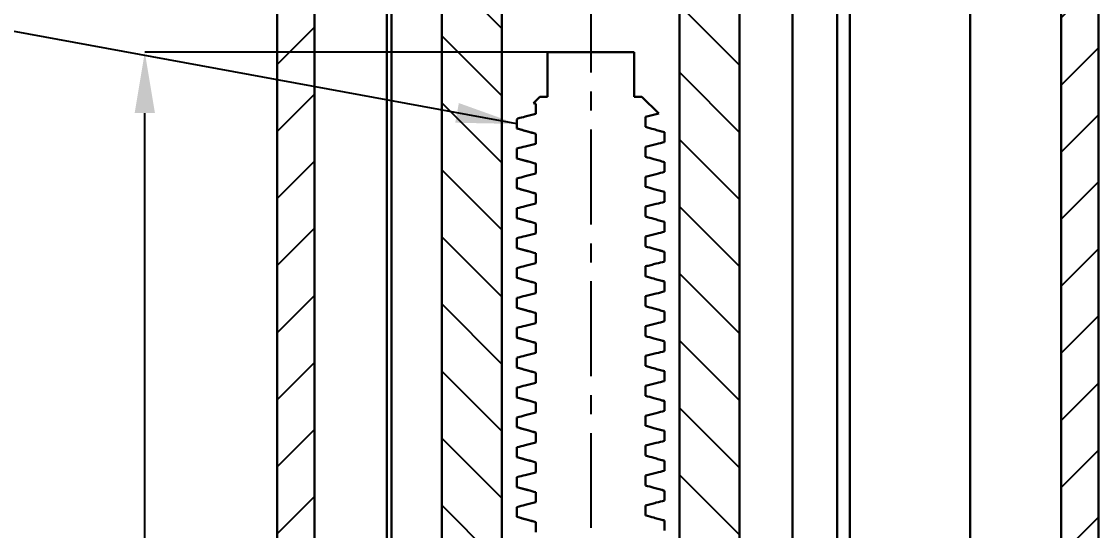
# Model space of a CAD drawing. Header units: millimetres. Extents: x 0 to 2406, y -938 to 757.
# Drawn here: x 486.2 to 558.3, y 420.3 to 454.4 of the extents above; entities that cross this region are included whole.
import ezdxf

# ---------------------------------------------------------------- set-up
doc = ezdxf.new("R2010")
doc.units = ezdxf.units.MM
doc.header["$PDSIZE"] = -1
doc.linetypes.add('CENTER', pattern=[10.16, 6.35, -1.27, 1.27, -1.27])
doc.layers.add('10', color=7, linetype='Continuous')
doc.styles.add('SLDTEXTSTYLE2', font='TXT', dxfattribs={"width": 0.7})
doc.dimstyles.new('SLDDIMSTYLE1', dxfattribs={"dimtxt": 3.5, "dimasz": 4.08, "dimexe": 0, "dimexo": 0.0625, "dimgap": 0.875, "dimtad": 2, "dimrnd": 1e-09, "dimzin": 4, "dimdsep": 46, "dimtxsty": 'SLDTEXTSTYLE2', "dimsah": 1, "dimcen": 0.09, "dimadec": 0, "dimazin": 1, "dimtfac": 1, "dimtofl": 0, "dimtmove": 0, "dimatfit": 3, "dimfxl": 1, "dimfrac": 2, "dimtolj": 1, "dimtzin": 12, "dimarcsym": 0})
doc.dimstyles.new('SLDDIMSTYLE4', dxfattribs={"dimtxt": 0.18, "dimasz": 4.08, "dimexe": 0, "dimexo": 0.0625, "dimgap": 0, "dimtad": 0, "dimtih": 1, "dimtoh": 1, "dimdec": 0, "dimrnd": 1e-09, "dimzin": 0, "dimdsep": 46, "dimtxsty": 'Standard', "dimsah": 1, "dimcen": 0.09, "dimadec": 0, "dimazin": 0, "dimtfac": 4.08, "dimtdec": 0, "dimtofl": 0, "dimtmove": 0, "dimatfit": 3, "dimfxl": 1, "dimfrac": 2, "dimtolj": 1, "dimtzin": 0, "dimarcsym": 0})
pattern_1 = [(135, (92.2066, 0), (-2.245064, -2.245064), [])]
pattern_2 = [(45, (92.2066, 0), (-2.245064, 2.245064), [])]

# ---------------------------------------------------------------- blocks, each defined once
blk = doc.blocks.new('_D_19')
at = {"layer": '10', "color": 0, "lineweight": -2, "transparency": 16777216}
for p, q in [((527.155, 452.338), (494.45, 452.338)), ((494.45, 252.518), (494.45, 448.258)), ((529.194, 248.438), (494.45, 248.438))]:
    blk.add_line(p, q, dxfattribs=at)
at = {"layer": '10', "color": 0, "transparency": 16777216}
for points in [[(493.77, 448.258), (495.13, 448.258), (494.45, 452.338)], [(493.77, 252.518), (495.13, 252.518), (494.45, 248.438)]]:
    blk.add_solid(points, dxfattribs=at)
at = {"layer": 'Defpoints', "color": 0, "transparency": 16777216}
for p in [(494.45, 452.338), (527.217, 452.338), (529.257, 248.438)]:
    blk.add_point(p, dxfattribs=at)
at = {"layer": '10', "color": 0, "lineweight": 25, "transparency": 16777216, "insert": (487.575, 364.827), "char_height": 3.5, "attachment_point": 2, "rotation": 90, "style": 'SLDTEXTSTYLE2'}
blk.add_mtext('\\A1;{\\Fgbenor|c134;\\H1.71429x;203.90}', dxfattribs=at)

msp = doc.modelspace()

# ---------------------------------------------------------------- hatches: boundary and pattern name
at = {"layer": '10', "linetype": 'Continuous', "lineweight": 25}
h = msp.add_hatch(dxfattribs=at)
h.set_pattern_fill('ANSI31', color=256, angle=90, style=0)
h.set_pattern_definition(pattern_1)
edge = h.paths.add_edge_path(flags=0)
edge.add_line((510.5149293, 257.438367), (516.3510332, 257.438367))
edge.add_line((516.3510332, 257.438367), (516.3510332, 272.938367))
edge.add_line((516.3510332, 272.938367), (518.363153, 272.938367))
edge.add_line((518.363153, 272.938367), (518.363153, 472.2881519))
edge.add_spline(control_points=[(518.363153, 472.2881519), (518.2791646, 472.3382116), (518.1951837, 472.3882838), (518.1112094, 472.438367)], knot_values=[0.013742572, 0.013742572, 0.013742572, 0.013742572, 0.0140322545, 0.0140322545, 0.0140322545, 0.0140322545], weights=[1, 1, 1, 1], degree=3, periodic=0)
edge.add_line((518.1112094, 472.438367), (518.1112094, 505.938367))
edge.add_spline(control_points=[(518.1112094, 505.938367), (517.6078459, 506.4380032), (517.1049141, 506.9380742), (516.6022034, 507.438367)], knot_values=[0.0187995827, 0.0187995827, 0.0187995827, 0.0187995827, 0.0209215817, 0.0209215817, 0.0209215817, 0.0209215817], weights=[1, 1, 1, 1], degree=3, periodic=0)
edge.add_line((516.6022034, 507.438367), (515.1463067, 507.438367))
edge.add_spline(control_points=[(515.1463067, 507.438367), (514.8787642, 507.171737), (514.6112612, 506.9050674), (514.3437889, 506.638367)], knot_values=[0.0262010486, 0.0262010486, 0.0262010486, 0.0262010486, 0.0273347172, 0.0273347172, 0.0273347172, 0.0273347172], weights=[1, 1, 1, 1], degree=3, periodic=0)
edge.add_line((514.3437889, 506.638367), (514.3437889, 275.438367))
edge.add_line((514.3437889, 275.438367), (510.5149293, 275.438367))
edge.add_line((510.5149293, 275.438367), (510.5149293, 257.438367))
h = msp.add_hatch(dxfattribs=at)
h.set_pattern_fill('ANSI31', color=256, angle=90, style=0)
h.set_pattern_definition(pattern_1)
edge = h.paths.add_edge_path(flags=0)
edge.add_line((532.2788254, 257.438367), (538.1149293, 257.438367))
edge.add_line((538.1149293, 257.438367), (538.1149293, 275.438367))
edge.add_line((538.1149293, 275.438367), (534.2860697, 275.438367))
edge.add_line((534.2860697, 275.438367), (534.2860697, 506.638367))
edge.add_spline(control_points=[(534.2860697, 506.638367), (534.0185974, 506.9050674), (533.7510944, 507.171737), (533.483552, 507.438367)], knot_values=[0.0000009914, 0.0000009914, 0.0000009914, 0.0000009914, 0.0011341169, 0.0011341169, 0.0011341169, 0.0011341169], weights=[1, 1, 1, 1], degree=3, periodic=0)
edge.add_line((533.483552, 507.438367), (532.0276552, 507.438367))
edge.add_spline(control_points=[(532.0276552, 507.438367), (531.5249445, 506.9380742), (531.0220127, 506.4380032), (530.5186493, 505.938367)], knot_values=[0.0000009923, 0.0000009923, 0.0000009923, 0.0000009923, 0.0021285565, 0.0021285565, 0.0021285565, 0.0021285565], weights=[1, 1, 1, 1], degree=3, periodic=0)
edge.add_line((530.5186493, 505.938367), (530.5186493, 472.438367))
edge.add_spline(control_points=[(530.5186493, 472.438367), (530.4346749, 472.3882838), (530.350694, 472.3382116), (530.2667056, 472.2881519)], knot_values=[0.0000013665, 0.0000013665, 0.0000013665, 0.0000013665, 0.0002946865, 0.0002946865, 0.0002946865, 0.0002946865], weights=[1, 1, 1, 1], degree=3, periodic=0)
edge.add_line((530.2667056, 472.2881519), (530.2667056, 272.938367))
edge.add_line((530.2667056, 272.938367), (532.2788254, 272.938367))
edge.add_line((532.2788254, 272.938367), (532.2788254, 257.438367))
h = msp.add_hatch(dxfattribs=at)
h.set_pattern_fill('ANSI31', color=256, style=0)
h.set_pattern_definition(pattern_2)
h.paths.add_polyline_path([(503.3149293, 248.438367), (505.8149293, 248.438367), (505.8149293, 468.438367), (504.1149293, 468.438367), (504.1149293, 466.438367), (503.3149293, 466.438367)], flags=0)
h = msp.add_hatch(dxfattribs=at)
h.set_pattern_fill('ANSI31', color=256, style=0)
h.set_pattern_definition(pattern_2)
h.paths.add_polyline_path([(555.8149293, 248.438367), (558.3149293, 248.438367), (558.3149293, 466.438367), (557.5149293, 466.438367), (557.5149293, 468.438367), (555.8149293, 468.438367)], flags=0)

# ---------------------------------------------------------------- linework, layer by layer
at = {"color": 7, "linetype": 'Continuous', "lineweight": 30}
for p, q in [((514.3437889, 275.438367), (514.3437889, 506.638367)), ((534.2860697, 506.638367), (534.2860697, 275.438367)), ((518.363153, 272.938367), (518.363153, 472.2881519)), ((530.2667056, 472.2881519), (530.2667056, 272.938367)), ((505.8149293, 248.438367), (505.8149293, 468.438367)), ((540.8149293, 285.438367), (540.8149293, 468.438367)), ((541.6649293, 468.438367), (541.6649293, 285.438367)), ((549.7249293, 468.438367), (549.7249293, 248.438367)), ((555.8149293, 468.438367), (555.8149293, 248.438367)), ((503.3149293, 248.438367), (503.3149293, 466.438367)), ((558.3149293, 466.438367), (558.3149293, 248.438367)), ((510.6649293, 275.438367), (510.6649293, 456.438367)), ((510.9649293, 275.438367), (510.9649293, 456.438367)), ((537.8149293, 456.438367), (537.8149293, 285.438367)), ((521.4125783, 449.338367), (521.4125783, 452.338367)), ((527.2172803, 452.338367), (521.4125783, 452.338367)), ((527.2172803, 452.338367), (527.2172803, 449.338367)), ((520.8982582, 449.338367), (520.4750178, 448.9241264)), ((521.4125783, 449.338367), (520.8982582, 449.338367)), ((527.7316004, 449.338367), (527.2172803, 449.338367)), ((528.8689398, 448.2215099), (527.7316004, 449.338367)), ((520.4750178, 448.9241264), (520.6425811, 448.8774424)), ((520.5714171, 448.8994594), (520.4750178, 448.9241264)), ((520.5695303, 448.8927099), (520.6425811, 448.8722732)), ((520.6425811, 448.8774424), (520.6425811, 448.2074424)), ((519.4409664, 447.9056321), (519.3729013, 447.838367)), ((527.9872775, 447.3316349), (527.9872775, 448.0016349)), ((519.3729013, 447.2287322), (519.3729013, 447.838367)), ((519.4714778, 447.2036901), (519.3729042, 447.228731)), ((520.6425811, 446.8774424), (520.6425811, 446.2074424)), ((529.2569561, 446.9799901), (528.9655897, 447.0529251)), ((529.2569574, 446.9799895), (529.2569574, 446.3201478)), ((519.3729013, 445.2259018), (519.3729013, 445.8885745)), ((527.9872775, 445.3316349), (527.9872775, 446.0016349)), ((529.2569646, 444.9819263), (529.189447, 444.9988045)), ((529.2569574, 444.9819292), (529.2569574, 444.3200288)), ((520.6425811, 444.8774424), (520.6425811, 444.2074424)), ((519.3729013, 443.2275047), (519.3729013, 443.8883254)), ((527.9872775, 443.3316349), (527.9872775, 444.0016349)), ((520.6425811, 442.8774424), (520.6425811, 442.2074424)), ((528.0730245, 443.3077757), (527.9872775, 443.3324144)), ((529.2569574, 442.9799941), (529.2569574, 442.3198574)), ((519.3729013, 441.2261275), (519.3729013, 441.888243)), ((527.9872775, 441.3316349), (527.9872775, 442.0016349)), ((520.6425811, 440.8774424), (520.6425811, 440.2074424)), ((528.0730126, 441.307779), (527.9872775, 441.3324143)), ((529.2569574, 440.9801566), (529.2569574, 440.3202368)), ((527.9872775, 439.3316349), (527.9872775, 440.0016349)), ((519.46272, 439.2013982), (519.3728926, 439.2263546)), ((519.3729013, 439.226351), (519.3729013, 439.8899497)), ((520.6425811, 438.8774424), (520.6425811, 438.2074424)), ((529.2569586, 438.9804935), (528.9190227, 439.0536589)), ((529.2569574, 438.980494), (529.2569574, 438.3201335)), ((519.3729013, 437.2242945), (519.3729013, 437.8887876)), ((527.9872775, 437.3316349), (527.9872775, 438.0016349)), ((519.4757744, 437.199017), (519.3728824, 437.2243025)), ((520.6425811, 436.8774424), (520.6425811, 436.2074424)), ((529.2569574, 436.9805398), (529.2569574, 436.3201479)), ((519.3729013, 435.2283777), (519.3729013, 435.888243)), ((527.9872775, 435.3316349), (527.9872775, 436.0016349)), ((519.4494811, 435.2041651), (519.3729025, 435.2283772)), ((529.2569574, 434.980181), (529.2569574, 434.3204884)), ((520.6425811, 434.8774424), (520.6425811, 434.2074424)), ((519.3729013, 433.2268425), (519.3729013, 433.8882827)), ((527.9872775, 433.3316349), (527.9872775, 434.0016349)), ((520.6425811, 432.8774424), (520.6425811, 432.2074424)), ((529.2569574, 432.9802627), (529.2569574, 432.3205809)), ((527.9872775, 431.3316349), (527.9872775, 432.0016349)), ((519.3729013, 431.227966), (519.3729013, 431.8865869)), ((520.6425811, 430.8774424), (520.6425811, 430.2074424)), ((529.2569574, 430.9802626), (529.2569574, 430.3212478)), ((519.3729013, 429.2281703), (519.3729013, 429.8876718)), ((527.9872775, 429.3316349), (527.9872775, 430.0016349)), ((520.6425811, 428.8774424), (520.6425811, 428.2074424)), ((529.2569574, 428.9803454), (529.2569574, 428.3240119)), ((519.3729013, 427.2280943), (519.3729013, 427.8887463)), ((527.9872775, 427.3316349), (527.9872775, 428.0016349)), ((519.4695763, 427.2032644), (519.3729011, 427.2280944)), ((529.256958, 426.9803102), (528.9624188, 427.0529303)), ((529.2569574, 426.9803104), (529.2569574, 426.3201854)), ((520.6425811, 426.8774424), (520.6425811, 426.2074424)), ((519.3729013, 425.2286612), (519.3729013, 425.8887949)), ((527.9872775, 425.3316349), (527.9872775, 426.0016349)), ((519.4906733, 425.2028662), (519.3729039, 425.22866)), ((520.6425811, 424.8774424), (520.6425811, 424.2074424)), ((529.2569574, 424.9803349), (529.2569574, 424.3201088)), ((519.3729013, 423.227535), (519.3729013, 423.8890318)), ((527.9872775, 423.3316349), (527.9872775, 424.0016349)), ((519.4513028, 423.2039233), (519.3728986, 423.2275361)), ((520.6425811, 422.8774424), (520.6425811, 422.2074424)), ((529.2569574, 422.9807634), (529.2569574, 422.3206101)), ((527.9872775, 421.3316349), (527.9872775, 422.0016349)), ((519.3729013, 421.2293546), (519.3729013, 421.8875942)), ((519.4534424, 421.2041815), (519.3729072, 421.2293522)), ((520.6425811, 420.8774424), (520.6425811, 420.2074424)), ((529.2569574, 420.981361), (529.2569574, 420.3201798))]:
    msp.add_line(p, q, dxfattribs=at)
for points, knots in [([(520.6425811, 448.2074424), (520.5227052, 448.1778371), (520.2829534, 448.1186266), (519.8824173, 448.0180048), (519.6018611, 447.9465884), (519.4409664, 447.9056321)], [0, 0, 0, 0, 0.2989910313, 0.5979818477, 1, 1, 1, 1]), ([(527.9872775, 448.0016349), (528.1071727, 448.0311621), (528.3469631, 448.0902166), (528.6407605, 448.163874), (528.8147088, 448.2078117), (528.8689398, 448.2215099)], [0, 0, 0, 0, 0.4076656264, 0.8153309486, 1, 1, 1, 1]), ([(519.3729013, 447.2281156), (519.4919795, 447.1954504), (519.730136, 447.1301201), (520.1534371, 447.0134969), (520.4574898, 446.9289252), (520.6425811, 446.8774424)], [0, 0, 0, 0, 0.2812230588, 0.5624461346, 1, 1, 1, 1]), ([(519.446539, 447.2042674), (519.6630322, 447.1446391), (520.0621059, 447.0347229), (520.4603707, 446.9232297), (520.6425811, 446.8722203)], [0, 0, 0, 0, 0.5424893849, 1, 1, 1, 1]), ([(529.2569574, 446.9802391), (529.1378935, 447.0129567), (528.8997658, 447.0783918), (528.4764613, 447.1952444), (528.172399, 447.2800208), (527.9872775, 447.3316349)], [0, 0, 0, 0, 0.2811819363, 0.5623638912, 1, 1, 1, 1]), ([(520.6425811, 446.2074424), (520.5227052, 446.177837), (520.2829534, 446.1186263), (519.8597056, 446.0123005), (519.5564768, 445.9350252), (519.3729013, 445.8882426)], [0, 0, 0, 0, 0.2829471771, 0.5658941508, 1, 1, 1, 1]), ([(527.9872775, 446.0016349), (528.1071723, 446.0311638), (528.3469618, 446.0902215), (528.7702107, 446.1963027), (529.0734175, 446.2734267), (529.2569574, 446.3201121)], [0, 0, 0, 0, 0.2829851945, 0.5659701779, 1, 1, 1, 1]), ([(519.4545926, 445.2017987), (519.4426228, 445.2043299), (519.4044299, 445.2124061), (519.3857301, 445.2204103), (519.3728909, 445.225906)], [0, 0, 0, 0, 0.3134063721, 1, 1, 1, 1]), ([(519.3729013, 445.2281156), (519.4919795, 445.1954504), (519.730136, 445.1301201), (520.1534371, 445.0134969), (520.4574898, 444.9289252), (520.6425811, 444.8774424)], [0, 0, 0, 0, 0.28122305878, 0.56244613455, 1, 1, 1, 1]), ([(519.446539, 445.2042674), (519.6630322, 445.1446391), (520.0621059, 445.0347229), (520.4603707, 444.9232297), (520.6425811, 444.8722203)], [0, 0, 0, 0, 0.54248938414, 1, 1, 1, 1]), ([(529.2569574, 444.9802391), (529.1378935, 445.0129567), (528.8997658, 445.0783918), (528.4764613, 445.1952444), (528.172399, 445.2800208), (527.9872775, 445.3316349)], [0, 0, 0, 0, 0.2811819363, 0.5623638912, 1, 1, 1, 1]), ([(527.9872775, 444.0016349), (528.1071723, 444.0311638), (528.3469618, 444.0902215), (528.7702107, 444.1963027), (529.0734175, 444.2734267), (529.2569574, 444.3201121)], [0, 0, 0, 0, 0.28298519453, 0.56597017794, 1, 1, 1, 1]), ([(520.6425811, 444.2074424), (520.5227052, 444.177837), (520.2829534, 444.1186263), (519.8597056, 444.0123005), (519.5564768, 443.9350252), (519.3729013, 443.8882426)], [0, 0, 0, 0, 0.28294717707, 0.56589415081, 1, 1, 1, 1]), ([(519.4102623, 443.2178594), (519.4003791, 443.2196527), (519.3821022, 443.2229691), (519.375795, 443.2260781), (519.3728984, 443.2275059)], [0, 0, 0, 0, 0.5407474103, 1, 1, 1, 1]), ([(519.3729013, 443.2281156), (519.4919795, 443.1954504), (519.730136, 443.1301201), (520.1534371, 443.0134969), (520.4574898, 442.9289252), (520.6425811, 442.8774424)], [0, 0, 0, 0, 0.2812230588, 0.5624461346, 1, 1, 1, 1]), ([(519.4465391, 443.2042674), (519.6630323, 443.1446391), (520.0621059, 443.0347229), (520.4603708, 442.9232297), (520.6425811, 442.8722203)], [0, 0, 0, 0, 0.5424894398, 1, 1, 1, 1]), ([(529.2569574, 442.9802391), (529.1378935, 443.0129567), (528.8997658, 443.0783918), (528.4764613, 443.1952444), (528.172399, 443.2800208), (527.9872775, 443.3316349)], [0, 0, 0, 0, 0.2811819363, 0.5623638912, 1, 1, 1, 1]), ([(520.6425811, 442.2074424), (520.5227052, 442.177837), (520.2829534, 442.1186263), (519.8597056, 442.0123005), (519.5564768, 441.9350252), (519.3729013, 441.8882426)], [0, 0, 0, 0, 0.28294717707, 0.56589415081, 1, 1, 1, 1]), ([(527.9872775, 442.0016349), (528.1071723, 442.0311638), (528.3469618, 442.0902215), (528.7702107, 442.1963027), (529.0734175, 442.2734267), (529.2569574, 442.3201121)], [0, 0, 0, 0, 0.2829851945, 0.5659701779, 1, 1, 1, 1]), ([(519.4567987, 441.2021877), (519.4388725, 441.2060874), (519.4021554, 441.2140749), (519.3827984, 441.2220499), (519.372892, 441.2261312)], [0, 0, 0, 0, 0.4882240457, 1, 1, 1, 1]), ([(519.3729013, 441.2281156), (519.4919795, 441.1954504), (519.730136, 441.1301201), (520.1534371, 441.0134969), (520.4574898, 440.9289252), (520.6425811, 440.8774424)], [0, 0, 0, 0, 0.2812230588, 0.5624461346, 1, 1, 1, 1]), ([(519.446539, 441.2042674), (519.6630322, 441.1446391), (520.0621059, 441.0347229), (520.4603707, 440.9232297), (520.6425811, 440.8722203)], [0, 0, 0, 0, 0.5424893848, 1, 1, 1, 1]), ([(529.2569574, 440.9802391), (529.1378935, 441.0129567), (528.8997658, 441.0783918), (528.4764613, 441.1952444), (528.172399, 441.2800208), (527.9872775, 441.3316349)], [0, 0, 0, 0, 0.2811819363, 0.5623638912, 1, 1, 1, 1]), ([(520.6425811, 440.2074424), (520.5227052, 440.177837), (520.2829534, 440.1186263), (519.8597056, 440.0123005), (519.5564768, 439.9350252), (519.3729013, 439.8882426)], [0, 0, 0, 0, 0.2829471771, 0.5658941508, 1, 1, 1, 1]), ([(527.9872775, 440.0016349), (528.1071723, 440.0311638), (528.3469618, 440.0902215), (528.7702107, 440.1963027), (529.0734175, 440.2734267), (529.2569574, 440.3201121)], [0, 0, 0, 0, 0.28298519453, 0.56597017794, 1, 1, 1, 1]), ([(519.3729013, 439.2281156), (519.4919795, 439.1954504), (519.730136, 439.1301201), (520.1534371, 439.0134969), (520.4574898, 438.9289252), (520.6425811, 438.8774424)], [0, 0, 0, 0, 0.2812230588, 0.5624461346, 1, 1, 1, 1]), ([(529.2569574, 438.9802391), (529.1378935, 439.0129567), (528.8997658, 439.0783918), (528.4764613, 439.1952444), (528.172399, 439.2800208), (527.9872775, 439.3316349)], [0, 0, 0, 0, 0.2811819363, 0.5623638912, 1, 1, 1, 1]), ([(519.446539, 439.2042674), (519.6630322, 439.1446391), (520.0621059, 439.0347229), (520.4603707, 438.9232297), (520.6425811, 438.8722203)], [0, 0, 0, 0, 0.5424893841, 1, 1, 1, 1]), ([(520.6425811, 438.2074424), (520.5227052, 438.177837), (520.2829534, 438.1186263), (519.8597056, 438.0123005), (519.5564768, 437.9350252), (519.3729013, 437.8882426)], [0, 0, 0, 0, 0.2829471771, 0.5658941508, 1, 1, 1, 1]), ([(527.9872775, 438.0016349), (528.1071723, 438.0311638), (528.3469618, 438.0902215), (528.7702107, 438.1963027), (529.0734175, 438.2734267), (529.2569574, 438.3201121)], [0, 0, 0, 0, 0.28298519453, 0.56597017794, 1, 1, 1, 1]), ([(519.3729013, 437.2281156), (519.4919795, 437.1954504), (519.730136, 437.1301201), (520.1534371, 437.0134969), (520.4574898, 436.9289252), (520.6425811, 436.8774424)], [0, 0, 0, 0, 0.2812230588, 0.5624461346, 1, 1, 1, 1]), ([(519.446539, 437.2042674), (519.6630322, 437.1446391), (520.0621059, 437.0347229), (520.4603707, 436.9232297), (520.6425811, 436.8722203)], [0, 0, 0, 0, 0.5424893841, 1, 1, 1, 1]), ([(529.2569574, 436.9802391), (529.1378935, 437.0129567), (528.8997658, 437.0783918), (528.4764613, 437.1952444), (528.172399, 437.2800208), (527.9872775, 437.3316349)], [0, 0, 0, 0, 0.28118193634, 0.56236389122, 1, 1, 1, 1]), ([(529.2569584, 436.9805394), (529.248395, 436.9836406), (529.2250802, 436.9920841), (529.1813512, 437.0071757), (529.1241839, 437.0187621), (529.0963873, 437.0243959)], [0, 0, 0, 0, 0.2297286768, 0.6254683553, 1, 1, 1, 1]), ([(520.6425811, 436.2074424), (520.5227052, 436.177837), (520.2829534, 436.1186263), (519.8597056, 436.0123005), (519.5564768, 435.9350252), (519.3729013, 435.8882426)], [0, 0, 0, 0, 0.2829471771, 0.5658941508, 1, 1, 1, 1]), ([(527.9872775, 436.0016349), (528.1071723, 436.0311638), (528.3469618, 436.0902215), (528.7702107, 436.1963027), (529.0734175, 436.2734267), (529.2569574, 436.3201121)], [0, 0, 0, 0, 0.2829851945, 0.5659701779, 1, 1, 1, 1]), ([(519.3729013, 435.2281156), (519.4919795, 435.1954504), (519.730136, 435.1301201), (520.1534371, 435.0134969), (520.4574898, 434.9289252), (520.6425811, 434.8774424)], [0, 0, 0, 0, 0.2812230588, 0.5624461346, 1, 1, 1, 1]), ([(519.446539, 435.2042674), (519.6630322, 435.1446391), (520.0621059, 435.0347229), (520.4603707, 434.9232297), (520.6425811, 434.8722203)], [0, 0, 0, 0, 0.5424893845, 1, 1, 1, 1]), ([(529.2569574, 434.9802391), (529.1378935, 435.0129567), (528.8997658, 435.0783918), (528.4764613, 435.1952444), (528.172399, 435.2800208), (527.9872775, 435.3316349)], [0, 0, 0, 0, 0.2811819363, 0.5623638912, 1, 1, 1, 1]), ([(520.6425811, 434.2074424), (520.5227052, 434.177837), (520.2829534, 434.1186263), (519.8597056, 434.0123005), (519.5564768, 433.9350252), (519.3729013, 433.8882426)], [0, 0, 0, 0, 0.2829471771, 0.5658941508, 1, 1, 1, 1]), ([(527.9872775, 434.0016349), (528.1071723, 434.0311638), (528.3469618, 434.0902215), (528.7702107, 434.1963027), (529.0734175, 434.2734267), (529.2569574, 434.3201121)], [0, 0, 0, 0, 0.28298519453, 0.56597017794, 1, 1, 1, 1]), ([(519.4549098, 433.2026549), (519.4475633, 433.2039507), (519.4002441, 433.2122971), (519.3854189, 433.2201832), (519.3728953, 433.2268449)], [0, 0, 0, 0, 0.1552523196, 1, 1, 1, 1]), ([(519.3729013, 433.2281156), (519.4919795, 433.1954504), (519.730136, 433.1301201), (520.1534371, 433.0134969), (520.4574898, 432.9289252), (520.6425811, 432.8774424)], [0, 0, 0, 0, 0.2812230588, 0.5624461346, 1, 1, 1, 1]), ([(519.446539, 433.2042674), (519.6630322, 433.1446391), (520.0621059, 433.0347229), (520.4603707, 432.9232297), (520.6425811, 432.8722203)], [0, 0, 0, 0, 0.5424893841, 1, 1, 1, 1]), ([(529.2569574, 432.9802391), (529.1378935, 433.0129567), (528.8997658, 433.0783918), (528.4764613, 433.1952444), (528.172399, 433.2800208), (527.9872775, 433.3316349)], [0, 0, 0, 0, 0.2811819363, 0.5623638912, 1, 1, 1, 1]), ([(529.2569576, 432.9802626), (529.2340292, 432.9923161), (529.2073691, 433.0063315), (529.1153836, 433.0207013), (529.1025077, 433.0227127)], [0, 0, 0, 0, 0.8600227753, 1, 1, 1, 1]), ([(520.6425811, 432.2074424), (520.5227052, 432.177837), (520.2829534, 432.1186263), (519.8597056, 432.0123005), (519.5564768, 431.9350252), (519.3729013, 431.8882426)], [0, 0, 0, 0, 0.2829471771, 0.5658941508, 1, 1, 1, 1]), ([(527.9872775, 432.0016349), (528.1071723, 432.0311638), (528.3469618, 432.0902215), (528.7702107, 432.1963027), (529.0734175, 432.2734267), (529.2569574, 432.3201121)], [0, 0, 0, 0, 0.2829851945, 0.5659701779, 1, 1, 1, 1]), ([(529.2569574, 430.9802391), (529.1378935, 431.0129567), (528.8997658, 431.0783918), (528.4764613, 431.1952444), (528.172399, 431.2800208), (527.9872775, 431.3316349)], [0, 0, 0, 0, 0.2811819363, 0.5623638912, 1, 1, 1, 1]), ([(519.4609365, 431.2033972), (519.4491873, 431.2053726), (519.3983517, 431.2139201), (519.383963, 431.221861), (519.3728999, 431.2279666)], [0, 0, 0, 0, 0.2311205605, 1, 1, 1, 1]), ([(519.3729013, 431.2281156), (519.4919795, 431.1954504), (519.730136, 431.1301201), (520.1534371, 431.0134969), (520.4574898, 430.9289252), (520.6425811, 430.8774424)], [0, 0, 0, 0, 0.2812230588, 0.5624461346, 1, 1, 1, 1]), ([(519.446539, 431.2042674), (519.6630322, 431.1446391), (520.0621059, 431.0347229), (520.4603707, 430.9232297), (520.6425811, 430.8722203)], [0, 0, 0, 0, 0.5424893841, 1, 1, 1, 1]), ([(529.2569576, 430.9802626), (529.248148, 430.9849723), (529.2344938, 430.9922722), (529.1912353, 430.9998462), (529.1758868, 431.0025335)], [0, 0, 0, 0, 0.64519017773, 1, 1, 1, 1]), ([(520.6425811, 430.2074424), (520.5227052, 430.177837), (520.2829534, 430.1186263), (519.8597056, 430.0123005), (519.5564768, 429.9350252), (519.3729013, 429.8882426)], [0, 0, 0, 0, 0.28294717707, 0.56589415081, 1, 1, 1, 1]), ([(527.9872775, 430.0016349), (528.1071723, 430.0311638), (528.3469618, 430.0902215), (528.7702107, 430.1963027), (529.0734175, 430.2734267), (529.2569574, 430.3201121)], [0, 0, 0, 0, 0.28298519453, 0.56597017794, 1, 1, 1, 1]), ([(519.3729013, 429.2281156), (519.4919795, 429.1954504), (519.730136, 429.1301201), (520.1534371, 429.0134969), (520.4574898, 428.9289252), (520.6425811, 428.8774424)], [0, 0, 0, 0, 0.2812230588, 0.5624461346, 1, 1, 1, 1]), ([(519.4480188, 429.2039476), (519.4372059, 429.2069195), (519.407067, 429.215203), (519.3862501, 429.2231038), (519.3729018, 429.2281701)], [0, 0, 0, 0, 0.358771845, 1, 1, 1, 1]), ([(519.446539, 429.2042674), (519.6630322, 429.1446391), (520.0621059, 429.0347229), (520.4603707, 428.9232297), (520.6425811, 428.8722203)], [0, 0, 0, 0, 0.5424893841, 1, 1, 1, 1]), ([(529.2569574, 428.9802391), (529.1378935, 429.0129567), (528.8997658, 429.0783918), (528.4764613, 429.1952444), (528.172399, 429.2800208), (527.9872775, 429.3316349)], [0, 0, 0, 0, 0.2811819363, 0.5623638912, 1, 1, 1, 1]), ([(529.2569584, 428.9803449), (529.2466127, 428.9846141), (529.208367, 429.0003964), (529.1361888, 429.0163165), (529.0835353, 429.0279301)], [0, 0, 0, 0, 0.2705072136, 1, 1, 1, 1]), ([(520.6425811, 428.2074424), (520.5227052, 428.177837), (520.2829534, 428.1186263), (519.8597056, 428.0123005), (519.5564768, 427.9350252), (519.3729013, 427.8882426)], [0, 0, 0, 0, 0.2829471771, 0.5658941508, 1, 1, 1, 1]), ([(527.9872775, 428.0016349), (528.1071723, 428.0311638), (528.3469618, 428.0902215), (528.7702107, 428.1963027), (529.0734175, 428.2734267), (529.2569574, 428.3201121)], [0, 0, 0, 0, 0.2829851945, 0.5659701779, 1, 1, 1, 1]), ([(519.3729013, 427.2281156), (519.4919795, 427.1954504), (519.730136, 427.1301201), (520.1534371, 427.0134969), (520.4574898, 426.9289252), (520.6425811, 426.8774424)], [0, 0, 0, 0, 0.2812230588, 0.5624461346, 1, 1, 1, 1]), ([(519.446539, 427.2042674), (519.6630322, 427.1446391), (520.0621059, 427.0347229), (520.4603707, 426.9232297), (520.6425811, 426.8722203)], [0, 0, 0, 0, 0.54248938417, 1, 1, 1, 1]), ([(529.2569574, 426.9802391), (529.1378935, 427.0129567), (528.8997658, 427.0783918), (528.4764613, 427.1952444), (528.172399, 427.2800208), (527.9872775, 427.3316349)], [0, 0, 0, 0, 0.2811819363, 0.5623638912, 1, 1, 1, 1]), ([(527.9872775, 426.0016349), (528.1071723, 426.0311638), (528.3469618, 426.0902215), (528.7702107, 426.1963027), (529.0734175, 426.2734267), (529.2569574, 426.3201121)], [0, 0, 0, 0, 0.2829851945, 0.5659701779, 1, 1, 1, 1]), ([(520.6425811, 426.2074424), (520.5227052, 426.177837), (520.2829534, 426.1186263), (519.8597056, 426.0123005), (519.5564768, 425.9350252), (519.3729013, 425.8882426)], [0, 0, 0, 0, 0.2829471771, 0.5658941508, 1, 1, 1, 1]), ([(519.3729013, 425.2281156), (519.4919795, 425.1954504), (519.730136, 425.1301201), (520.1534371, 425.0134969), (520.4574898, 424.9289252), (520.6425811, 424.8774424)], [0, 0, 0, 0, 0.2812230588, 0.5624461346, 1, 1, 1, 1]), ([(519.446539, 425.2042674), (519.6630322, 425.1446391), (520.0621059, 425.0347229), (520.4603707, 424.9232297), (520.6425811, 424.8722203)], [0, 0, 0, 0, 0.5424893848, 1, 1, 1, 1]), ([(529.2569574, 424.9802391), (529.1378935, 425.0129567), (528.8997658, 425.0783918), (528.4764613, 425.1952444), (528.172399, 425.2800208), (527.9872775, 425.3316349)], [0, 0, 0, 0, 0.2811819363, 0.5623638912, 1, 1, 1, 1]), ([(529.2569583, 424.9803345), (529.2200637, 424.9960657), (529.1800984, 425.0131062), (529.076302, 425.0307563), (529.068327, 425.0321124)], [0, 0, 0, 0, 0.92316700898, 1, 1, 1, 1]), ([(520.6425811, 424.2074424), (520.5227052, 424.177837), (520.2829534, 424.1186263), (519.8597056, 424.0123005), (519.5564768, 423.9350252), (519.3729013, 423.8882426)], [0, 0, 0, 0, 0.2829471771, 0.5658941508, 1, 1, 1, 1]), ([(527.9872775, 424.0016349), (528.1071723, 424.0311638), (528.3469618, 424.0902215), (528.7702107, 424.1963027), (529.0734175, 424.2734267), (529.2569574, 424.3201121)], [0, 0, 0, 0, 0.2829851945, 0.5659701779, 1, 1, 1, 1]), ([(519.3729013, 423.2281156), (519.4919795, 423.1954504), (519.730136, 423.1301201), (520.1534371, 423.0134969), (520.4574898, 422.9289252), (520.6425811, 422.8774424)], [0, 0, 0, 0, 0.2812230588, 0.5624461346, 1, 1, 1, 1]), ([(519.446539, 423.2042674), (519.6630322, 423.1446391), (520.0621059, 423.0347229), (520.4603707, 422.9232297), (520.6425811, 422.8722203)], [0, 0, 0, 0, 0.5424893841, 1, 1, 1, 1]), ([(529.2569574, 422.9802391), (529.1378935, 423.0129567), (528.8997658, 423.0783918), (528.4764613, 423.1952444), (528.172399, 423.2800208), (527.9872775, 423.3316349)], [0, 0, 0, 0, 0.2811819363, 0.5623638912, 1, 1, 1, 1]), ([(529.25696, 422.9807622), (529.2211119, 422.9968478), (529.1816852, 423.0145392), (529.0713421, 423.032415), (529.0613266, 423.0340375)], [0, 0, 0, 0, 0.9092330941, 1, 1, 1, 1]), ([(520.6425811, 422.2074424), (520.5227052, 422.177837), (520.2829534, 422.1186263), (519.8597056, 422.0123005), (519.5564768, 421.9350252), (519.3729013, 421.8882426)], [0, 0, 0, 0, 0.2829471771, 0.5658941508, 1, 1, 1, 1]), ([(527.9872775, 422.0016349), (528.1071723, 422.0311638), (528.3469618, 422.0902215), (528.7702107, 422.1963027), (529.0734175, 422.2734267), (529.2569574, 422.3201121)], [0, 0, 0, 0, 0.2829851945, 0.5659701779, 1, 1, 1, 1]), ([(519.3729013, 421.2281156), (519.4919795, 421.1954504), (519.730136, 421.1301201), (520.1534371, 421.0134969), (520.4574898, 420.9289252), (520.6425811, 420.8774424)], [0, 0, 0, 0, 0.2812230588, 0.5624461346, 1, 1, 1, 1]), ([(519.446539, 421.2042674), (519.6630322, 421.1446391), (520.0621059, 421.0347229), (520.4603707, 420.9232297), (520.6425811, 420.8722203)], [0, 0, 0, 0, 0.5424893857, 1, 1, 1, 1]), ([(529.2569574, 420.9802391), (529.1378935, 421.0129567), (528.8997658, 421.0783918), (528.4764613, 421.1952444), (528.172399, 421.2800208), (527.9872775, 421.3316349)], [0, 0, 0, 0, 0.2811819363, 0.5623638912, 1, 1, 1, 1]), ([(529.2569626, 420.9813588), (529.2416243, 420.9873502), (529.2030897, 421.0024026), (529.1298007, 421.017969), (529.0856835, 421.0273394)], [0, 0, 0, 0, 0.3980379222, 1, 1, 1, 1])]:
    msp.add_open_spline(points, degree=3, knots=knots, dxfattribs=at)
at = {"layer": '10', "linetype": 'CENTER', "lineweight": 25}
msp.add_line((524.3149293, 528.438367), (524.3149293, 216.4814428), dxfattribs=at)

# ---------------------------------------------------------------- dimensions: what is measured, and where the dimension line sits
at = {"layer": '10', "lineweight": 25}
dim = msp.add_linear_dim(base=(494.4498369, 452.338367), p1=(529.2569574, 248.438367), p2=(527.2172803, 452.338367), angle=90, text='{\\Fgbenor|c134;\\H1.71429x;<>}', dimstyle='SLDDIMSTYLE1', dxfattribs=at)
dim.commit()
dim.dimension.update_dxf_attribs({"geometry": '_D_19', "text_midpoint": (494.4498369, 364.8274452), "dimtype": 160})

# ---------------------------------------------------------------- leaders
at = {"layer": '10'}
for points in [[(519.3729013, 447.5337037), (425.8557216, 464.7446458)], [(546.1520353, 233.438367), (425.8557216, 441.3509061)]]:
    msp.add_leader(points, dimstyle='SLDDIMSTYLE4', dxfattribs=at)

doc.saveas('drawing.dxf')
